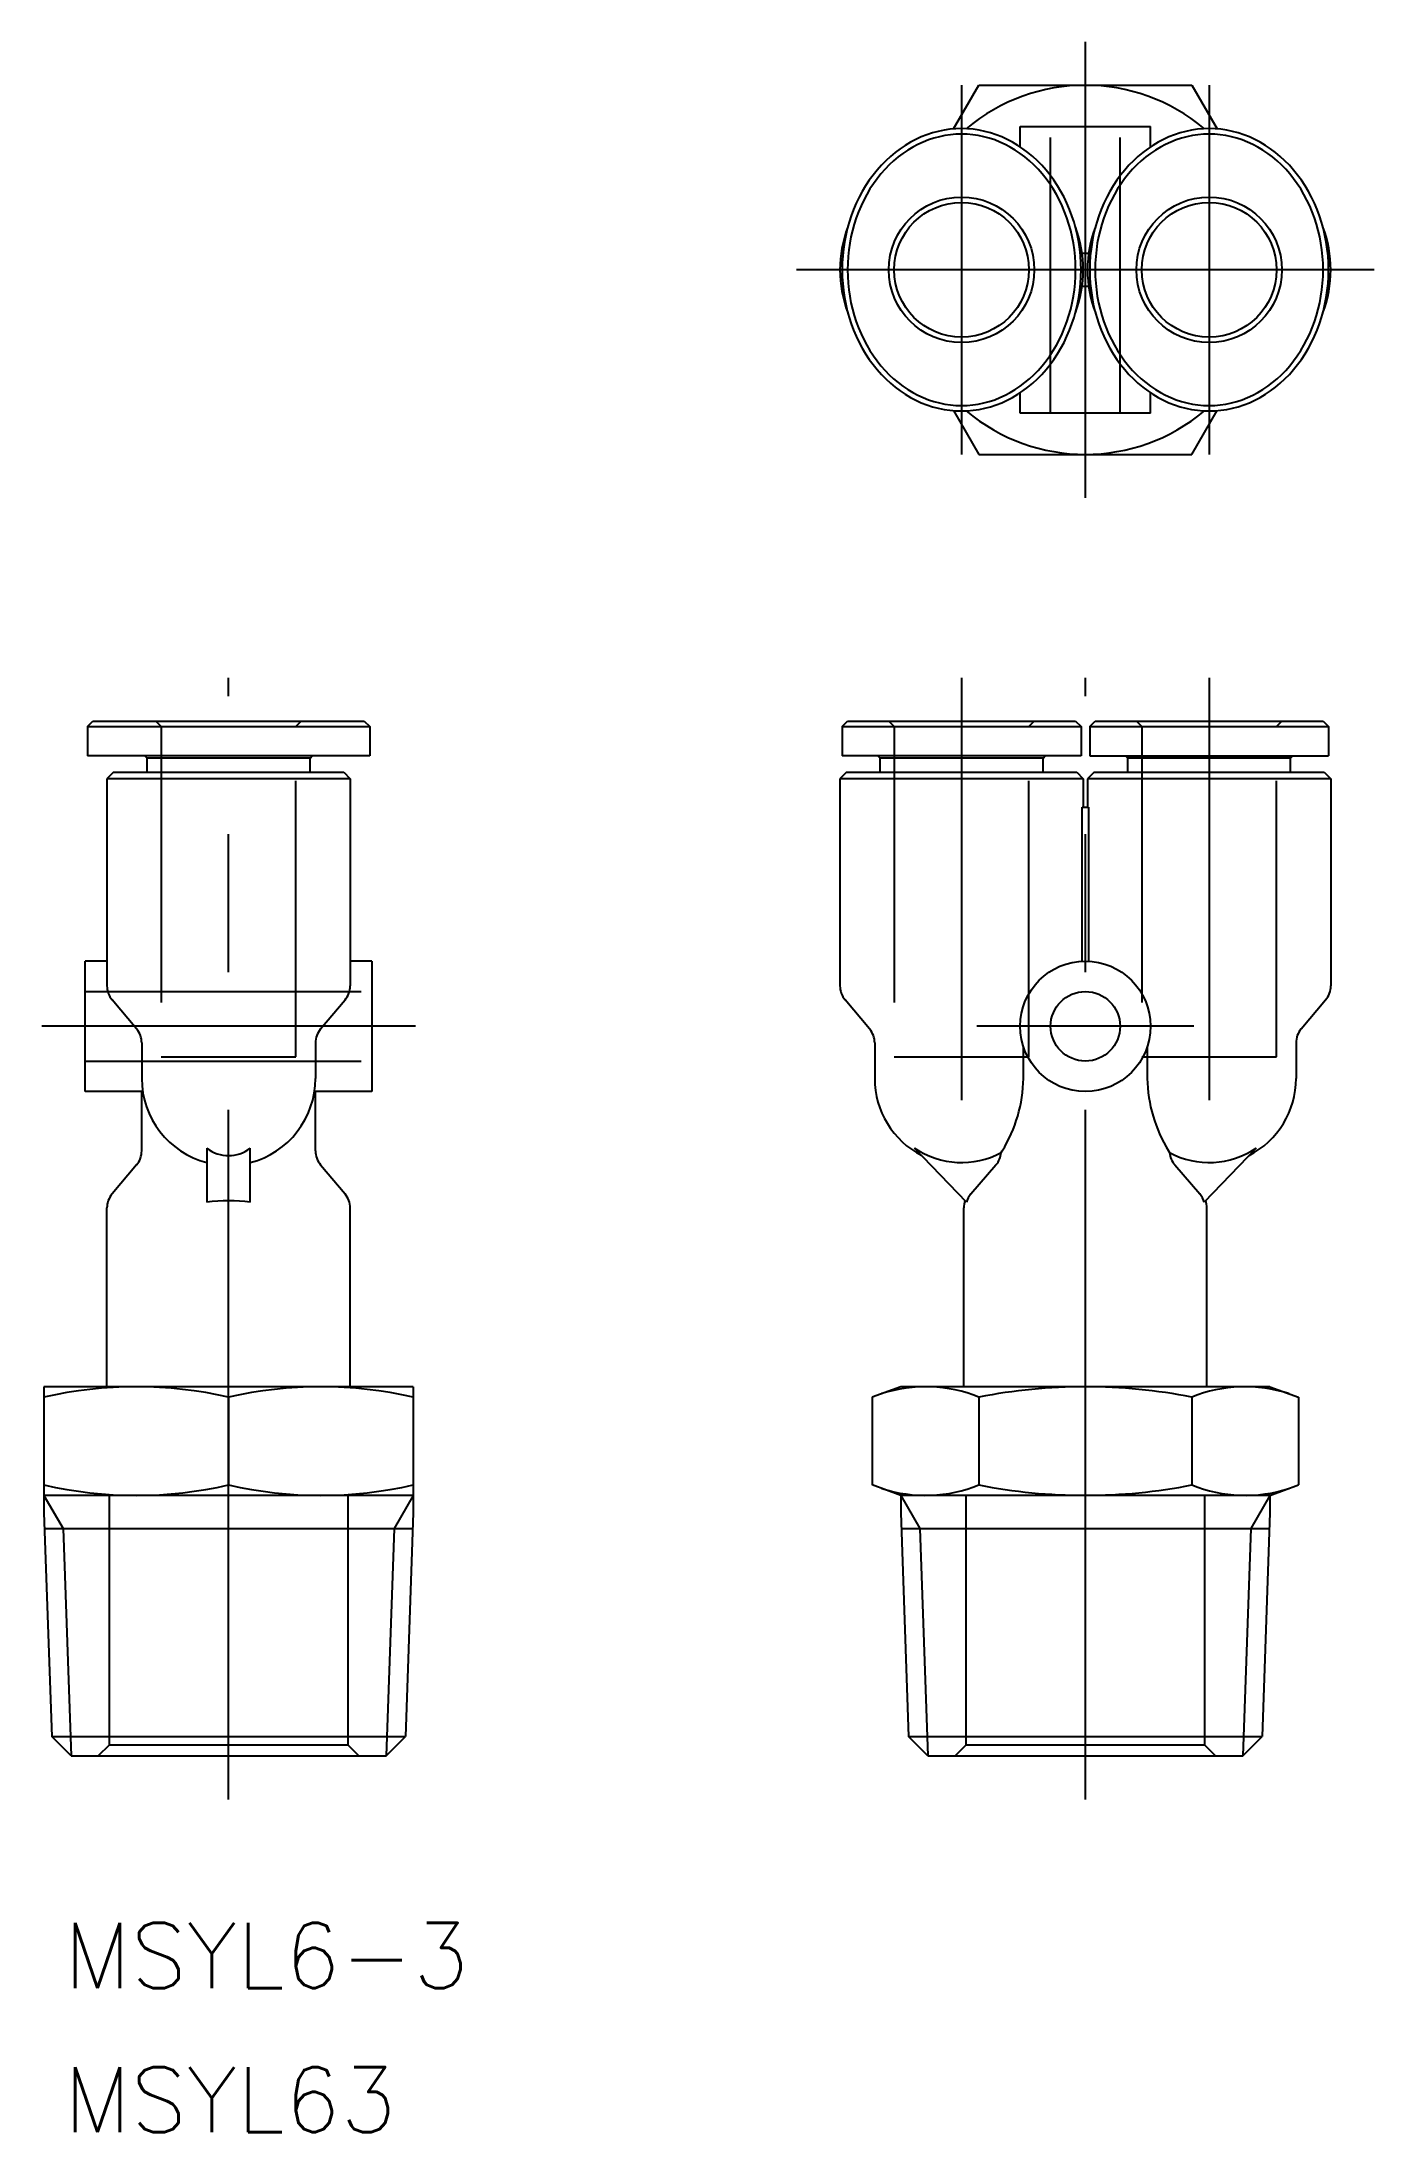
# Model space of a CAD drawing. Extents: x -48.1 to 13.3, y -17.3 to 78.9.
import ezdxf

# ---------------------------------------------------------------- set-up
doc = ezdxf.new("R2010")
doc.units = 0
doc.linetypes.add('CENTER', pattern=[50.8, 31.75, -6.35, 6.35, -6.35])
doc.linetypes.add('DASHED', pattern=[19.05, 12.7, -6.35])
doc.layers.get('0').update_dxf_attribs({"linetype": 'CONTINUOUS'})
doc.layers.add('CENTER', color=1, linetype='CENTER')
doc.styles.get("Standard").update_dxf_attribs({"font": 'txt.shx', "height": 3, "bigfont": 'bigfont.shx'})

msp = doc.modelspace()

# ---------------------------------------------------------------- linework, layer by layer
at = {"color": 7, "linetype": 'CONTINUOUS'}
for p, q in [((-6.071, 74.925), (-4.907, 76.94)), ((-4.907, 76.94), (4.907, 76.94)), ((4.907, 76.94), (6.071, 74.925)), ((-3, 75.04), (3, 75.04)), ((-3, 74.103), (-3, 75.04)), ((3, 74.103), (3, 75.04)), ((0.15, 69.19), (-0.15, 69.19)), ((-0.15, 67.69), (0.15, 67.69)), ((-3, 61.84), (-3, 62.777)), ((3, 61.84), (3, 62.777)), ((-6.071, 61.955), (-4.907, 59.94)), ((3, 61.84), (-3, 61.84)), ((4.907, 59.94), (6.071, 61.954)), ((-4.907, 59.94), (4.907, 59.94)), ((-45.953, 47.4), (-45.703, 47.65)), ((-45.953, 47.4), (-32.953, 47.4)), ((-45.953, 47.4), (-45.953, 46.05)), ((-45.703, 47.65), (-33.203, 47.65)), ((-33.203, 47.65), (-32.953, 47.4)), ((-32.953, 47.4), (-32.953, 46.05)), ((-11.2, 47.4), (-10.95, 47.65)), ((-11.2, 47.4), (-0.2, 47.4)), ((-11.2, 47.4), (-11.2, 46.05)), ((-10.95, 47.65), (-0.45, 47.65)), ((-0.45, 47.65), (-0.2, 47.4)), ((-0.2, 47.4), (-0.2, 46.05)), ((0.2, 47.4), (0.45, 47.65)), ((0.2, 47.4), (5.7, 47.4)), ((0.2, 47.4), (0.2, 46.05)), ((0.45, 47.65), (5.7, 47.65)), ((5.7, 47.65), (10.95, 47.65)), ((5.7, 47.4), (11.2, 47.4)), ((10.95, 47.65), (11.2, 47.4)), ((11.2, 47.4), (11.2, 46.05)), ((-32.953, 46.05), (-45.953, 46.05)), ((-44.753, 45.3), (-45.053, 45)), ((-44.753, 45.3), (-34.153, 45.3)), ((-43.203, 45.95), (-43.303, 46.05)), ((-43.203, 45.3), (-43.203, 45.95)), ((-35.703, 45.95), (-43.203, 45.95)), ((-35.703, 45.95), (-35.603, 46.05)), ((-35.703, 45.3), (-35.703, 45.95)), ((-34.153, 45.3), (-33.853, 45)), ((-11, 45.3), (-11.3, 45)), ((-0.2, 46.05), (-11.2, 46.05)), ((-11, 45.3), (-0.4, 45.3)), ((-9.45, 45.95), (-9.55, 46.05)), ((-1.95, 45.95), (-9.45, 45.95)), ((-9.45, 45.3), (-9.45, 45.95)), ((-1.95, 45.95), (-1.85, 46.05)), ((-1.95, 45.3), (-1.95, 45.95)), ((-0.4, 45.3), (-0.1, 45)), ((0.4, 45.3), (0.1, 45)), ((0.2, 46.05), (11.2, 46.05)), ((0.4, 45.3), (11, 45.3)), ((1.95, 45.95), (1.85, 46.05)), ((1.95, 45.3), (1.95, 45.95)), ((9.45, 45.95), (1.95, 45.95)), ((9.45, 45.95), (9.55, 46.05)), ((9.45, 45.3), (9.45, 45.95)), ((11, 45.3), (11.3, 45)), ((-33.853, 45), (-45.053, 45)), ((-45.053, 45), (-45.053, 35.465)), ((-33.853, 45), (-33.853, 35.465)), ((-0.1, 45), (-11.3, 45)), ((-11.3, 45), (-11.3, 35.465)), ((-0.1, 45), (-0.1, 43.7)), ((11.3, 45), (0.1, 45)), ((0.1, 45), (0.1, 43.7)), ((11.3, 45), (11.3, 35.465)), ((-0.15, 36.596), (-0.15, 43.7)), ((-0.15, 43.7), (0.15, 43.7)), ((0.15, 43.7), (0.15, 36.596)), ((-46.053, 30.6), (-46.053, 36.6)), ((-45.053, 36.6), (-46.053, 36.6)), ((-32.853, 36.6), (-33.853, 36.6)), ((-32.853, 36.6), (-32.853, 30.6)), ((-43.688, 33.479), (-44.818, 34.821)), ((-35.218, 33.479), (-34.088, 34.821)), ((-9.935, 33.479), (-11.065, 34.821)), ((9.935, 33.479), (11.065, 34.821)), ((-43.453, 32.835), (-43.453, 31.2)), ((-35.453, 32.835), (-35.453, 31.2)), ((-9.7, 32.835), (-9.7, 31.2)), ((9.7, 32.835), (9.7, 31.2)), ((-2.85, 32.5), (-2.843, 32.642)), ((-2.85, 31.2), (-2.85, 32.5)), ((2.843, 32.642), (2.85, 32.5)), ((2.85, 32.5), (2.85, 31.2)), ((-43.453, 30.6), (-46.053, 30.6)), ((-43.453, 30.6), (-43.415, 30.651)), ((-43.453, 27.865), (-43.453, 30.6)), ((-35.491, 30.651), (-35.453, 30.6)), ((-32.853, 30.6), (-35.453, 30.6)), ((-35.453, 27.865), (-35.453, 30.6)), ((-40.453, 27.987), (-40.453, 25.496)), ((-38.453, 25.496), (-38.453, 27.987)), ((-5.475, 25.496), (-7.863, 27.987)), ((7.863, 27.987), (5.475, 25.496)), ((-43.688, 27.221), (-44.818, 25.879)), ((-35.218, 27.221), (-34.088, 25.879)), ((-5.271, 25.879), (-4.115, 27.221)), ((-3.876, 27.783), (-3.826, 27.865)), ((3.826, 27.865), (3.876, 27.783)), ((4.115, 27.221), (5.271, 25.879)), ((-45.053, 17), (-45.053, 25.235)), ((-33.853, 17), (-33.853, 25.235)), ((-5.6, 17), (-5.6, 25.235)), ((5.6, 17), (5.6, 25.235)), ((-47.953, 17), (-47.953, 11.19)), ((-30.953, 17), (-47.953, 17)), ((-39.453, 16.521), (-39.453, 12.479)), ((-30.953, 17), (-30.953, 11.19)), ((-8.5, 17), (-9.815, 16.521)), ((-9.815, 16.521), (-9.815, 12.479)), ((8.5, 17), (-8.5, 17)), ((-4.907, 16.521), (-4.907, 12.479)), ((4.907, 16.521), (4.907, 12.479)), ((8.5, 17), (9.815, 16.521)), ((9.815, 16.521), (9.815, 12.479)), ((-30.953, 12), (-47.953, 12)), ((-8.5, 12), (-9.815, 12.479)), ((8.5, 12), (-8.5, 12)), ((-8.5, 12), (-8.5, 11.19)), ((8.5, 12), (9.815, 12.479)), ((8.5, 12), (8.5, 11.19)), ((-47.953, 11.19), (-47.593, 0.887)), ((-30.953, 11.19), (-31.313, 0.887)), ((-8.5, 11.19), (-8.14, 0.887)), ((8.5, 11.19), (8.14, 0.887)), ((-47.928, 10.474), (-30.978, 10.474)), ((-8.475, 10.474), (8.475, 10.474)), ((-46.706, 0), (-47.593, 0.887)), ((-47.593, 0.887), (-31.313, 0.887)), ((-32.2, 0), (-31.313, 0.887)), ((-8.14, 0.887), (8.14, 0.887)), ((-7.253, 0), (-8.14, 0.887)), ((7.253, 0), (8.14, 0.887)), ((-46.706, 0), (-32.2, 0)), ((-7.253, 0), (7.253, 0))]:
    msp.add_line(p, q, dxfattribs=at)
at = {"color": 3, "linetype": 'DASHED'}
for p, q in [((-1.6, 61.84), (-1.6, 75.04)), ((1.6, 61.84), (1.6, 75.04)), ((-42.803, 47.65), (-42.553, 47.4)), ((-42.553, 47.4), (-42.553, 32.2)), ((-36.353, 47.4), (-36.103, 47.65)), ((-36.353, 32.2), (-36.353, 47.4)), ((-9.05, 47.65), (-8.8, 47.4)), ((-8.8, 47.4), (-8.8, 32.2)), ((-2.6, 47.4), (-2.35, 47.65)), ((-2.6, 32.2), (-2.6, 47.4)), ((2.35, 47.65), (2.6, 47.4)), ((2.6, 47.4), (2.6, 32.2)), ((8.8, 47.4), (9.05, 47.65)), ((8.8, 32.2), (8.8, 47.4)), ((-46.053, 35.2), (-32.853, 35.2)), ((-46.053, 32), (-32.853, 32)), ((-42.553, 32.2), (-36.353, 32.2)), ((-8.8, 32.2), (-2.6, 32.2)), ((2.6, 32.2), (8.8, 32.2)), ((-44.953, 12), (-44.953, 0.5)), ((-33.953, 0.5), (-33.953, 12)), ((-5.5, 12), (-5.5, 0.5)), ((5.5, 0.5), (5.5, 12)), ((-44.953, 0.5), (-45.453, 0)), ((-33.953, 0.5), (-44.953, 0.5)), ((-33.453, 0), (-33.953, 0.5)), ((-5.5, 0.5), (-6, 0)), ((5.5, 0.5), (-5.5, 0.5)), ((6, 0), (5.5, 0.5))]:
    msp.add_line(p, q, dxfattribs=at)
at = {"color": 3, "linetype": 'CONTINUOUS'}
for p, q in [((-47.953, 12), (-47.072, 10.474)), ((-30.953, 12), (-31.834, 10.474)), ((-8.5, 12), (-7.619, 10.474)), ((8.5, 12), (7.619, 10.474)), ((-47.072, 10.474), (-46.706, 0)), ((-31.834, 10.474), (-32.2, 0)), ((-7.619, 10.474), (-7.253, 0)), ((7.619, 10.474), (7.253, 0))]:
    msp.add_line(p, q, dxfattribs=at)
at = {"color": 7, "linetype": 'CONTINUOUS'}
for points in [[(-5.7, 61.94, 0), (-5.43, 61.948, 0), (-5.161, 61.971, 0), (-4.893, 62.01, 0), (-4.627, 62.065, 0), (-4.364, 62.135, 0), (-4.103, 62.22, 0), (-3.847, 62.32, 0), (-3.595, 62.435, 0), (-3.348, 62.564, 0), (-3.107, 62.707, 0), (-2.872, 62.865, 0), (-2.644, 63.035, 0), (-2.424, 63.219, 0), (-2.211, 63.415, 0), (-2.006, 63.624, 0), (-1.811, 63.844, 0), (-1.625, 64.075, 0), (-1.448, 64.316, 0), (-1.282, 64.568, 0), (-1.127, 64.829, 0), (-0.982, 65.098, 0), (-0.849, 65.376, 0), (-0.728, 65.661, 0), (-0.619, 65.952, 0), (-0.521, 66.25, 0), (-0.437, 66.553, 0), (-0.365, 66.86, 0), (-0.306, 67.172, 0), (-0.259, 67.486, 0), (-0.226, 67.803, 0), (-0.207, 68.121, 0), (-0.2, 68.44, 0), (-0.207, 68.759, 0), (-0.226, 69.077, 0), (-0.259, 69.394, 0), (-0.306, 69.708, 0), (-0.365, 70.019, 0), (-0.437, 70.327, 0), (-0.521, 70.63, 0), (-0.619, 70.927, 0), (-0.728, 71.219, 0), (-0.849, 71.504, 0), (-0.982, 71.781, 0), (-1.127, 72.051, 0), (-1.282, 72.312, 0), (-1.448, 72.563, 0), (-1.625, 72.805, 0), (-1.811, 73.036, 0), (-2.006, 73.256, 0), (-2.211, 73.464, 0), (-2.424, 73.661, 0), (-2.644, 73.844, 0), (-2.872, 74.015, 0), (-3.107, 74.172, 0), (-3.348, 74.316, 0), (-3.595, 74.445, 0), (-3.847, 74.56, 0), (-4.103, 74.66, 0), (-4.364, 74.745, 0), (-4.627, 74.815, 0), (-4.893, 74.87, 0), (-5.161, 74.909, 0), (-5.43, 74.932, 0), (-5.7, 74.94, 0), (-5.97, 74.932, 0), (-6.239, 74.909, 0), (-6.507, 74.87, 0), (-6.773, 74.815, 0), (-7.036, 74.745, 0), (-7.297, 74.66, 0), (-7.553, 74.56, 0), (-7.805, 74.445, 0), (-8.052, 74.316, 0), (-8.293, 74.172, 0), (-8.528, 74.015, 0), (-8.756, 73.844, 0), (-8.976, 73.661, 0), (-9.189, 73.464, 0), (-9.394, 73.256, 0), (-9.589, 73.036, 0), (-9.775, 72.805, 0), (-9.952, 72.563, 0), (-10.118, 72.312, 0), (-10.273, 72.051, 0), (-10.418, 71.781, 0), (-10.551, 71.504, 0), (-10.672, 71.219, 0), (-10.781, 70.927, 0), (-10.879, 70.63, 0), (-10.963, 70.327, 0), (-11.035, 70.019, 0), (-11.094, 69.708, 0), (-11.14, 69.394, 0), (-11.174, 69.077, 0), (-11.193, 68.759, 0), (-11.2, 68.44, 0), (-11.193, 68.121, 0), (-11.174, 67.803, 0), (-11.14, 67.486, 0), (-11.094, 67.172, 0), (-11.035, 66.86, 0), (-10.963, 66.553, 0), (-10.879, 66.25, 0), (-10.781, 65.952, 0), (-10.672, 65.661, 0), (-10.551, 65.376, 0), (-10.418, 65.098, 0), (-10.273, 64.829, 0), (-10.118, 64.568, 0), (-9.952, 64.316, 0), (-9.775, 64.075, 0), (-9.589, 63.844, 0), (-9.394, 63.624, 0), (-9.189, 63.415, 0), (-8.976, 63.219, 0), (-8.756, 63.035, 0), (-8.528, 62.865, 0), (-8.293, 62.707, 0), (-8.052, 62.564, 0), (-7.805, 62.435, 0), (-7.553, 62.32, 0), (-7.297, 62.22, 0), (-7.036, 62.135, 0), (-6.773, 62.065, 0), (-6.507, 62.01, 0), (-6.239, 61.971, 0), (-5.97, 61.948, 0), (-5.7, 61.94, 0)], [(-5.7, 62.19, 0), (-5.442, 62.197, 0), (-5.185, 62.22, 0), (-4.93, 62.258, 0), (-4.676, 62.31, 0), (-4.424, 62.377, 0), (-4.176, 62.459, 0), (-3.931, 62.555, 0), (-3.691, 62.666, 0), (-3.455, 62.79, 0), (-3.225, 62.928, 0), (-3.001, 63.079, 0), (-2.783, 63.243, 0), (-2.573, 63.42, 0), (-2.369, 63.608, 0), (-2.174, 63.809, 0), (-1.988, 64.02, 0), (-1.81, 64.243, 0), (-1.642, 64.475, 0), (-1.483, 64.717, 0), (-1.335, 64.968, 0), (-1.197, 65.227, 0), (-1.07, 65.494, 0), (-0.954, 65.768, 0), (-0.85, 66.048, 0), (-0.757, 66.334, 0), (-0.676, 66.626, 0), (-0.607, 66.921, 0), (-0.551, 67.221, 0), (-0.507, 67.523, 0), (-0.475, 67.827, 0), (-0.456, 68.133, 0), (-0.45, 68.44, 0), (-0.456, 68.746, 0), (-0.475, 69.052, 0), (-0.507, 69.357, 0), (-0.551, 69.659, 0), (-0.607, 69.959, 0), (-0.676, 70.254, 0), (-0.757, 70.545, 0), (-0.85, 70.832, 0), (-0.954, 71.112, 0), (-1.07, 71.386, 0), (-1.197, 71.653, 0), (-1.335, 71.912, 0), (-1.483, 72.163, 0), (-1.642, 72.405, 0), (-1.81, 72.637, 0), (-1.988, 72.859, 0), (-2.174, 73.071, 0), (-2.369, 73.271, 0), (-2.573, 73.46, 0), (-2.783, 73.636, 0), (-3.001, 73.801, 0), (-3.225, 73.952, 0), (-3.455, 74.09, 0), (-3.691, 74.214, 0), (-3.931, 74.325, 0), (-4.176, 74.421, 0), (-4.424, 74.502, 0), (-4.676, 74.57, 0), (-4.93, 74.622, 0), (-5.185, 74.66, 0), (-5.442, 74.682, 0), (-5.7, 74.69, 0), (-5.958, 74.682, 0), (-6.215, 74.66, 0), (-6.47, 74.622, 0), (-6.724, 74.57, 0), (-6.976, 74.502, 0), (-7.224, 74.421, 0), (-7.469, 74.325, 0), (-7.709, 74.214, 0), (-7.945, 74.09, 0), (-8.175, 73.952, 0), (-8.399, 73.801, 0), (-8.617, 73.636, 0), (-8.827, 73.46, 0), (-9.031, 73.271, 0), (-9.226, 73.071, 0), (-9.412, 72.859, 0), (-9.59, 72.637, 0), (-9.758, 72.405, 0), (-9.917, 72.163, 0), (-10.065, 71.912, 0), (-10.203, 71.653, 0), (-10.33, 71.386, 0), (-10.446, 71.112, 0), (-10.55, 70.832, 0), (-10.643, 70.545, 0), (-10.724, 70.254, 0), (-10.793, 69.958, 0), (-10.849, 69.659, 0), (-10.893, 69.357, 0), (-10.925, 69.052, 0), (-10.944, 68.746, 0), (-10.95, 68.44, 0), (-10.944, 68.133, 0), (-10.925, 67.827, 0), (-10.893, 67.523, 0), (-10.849, 67.221, 0), (-10.793, 66.921, 0), (-10.724, 66.626, 0), (-10.643, 66.334, 0), (-10.55, 66.048, 0), (-10.446, 65.768, 0), (-10.33, 65.494, 0), (-10.203, 65.227, 0), (-10.065, 64.968, 0), (-9.917, 64.717, 0), (-9.758, 64.475, 0), (-9.59, 64.243, 0), (-9.412, 64.02, 0), (-9.226, 63.809, 0), (-9.031, 63.608, 0), (-8.827, 63.42, 0), (-8.617, 63.243, 0), (-8.399, 63.079, 0), (-8.175, 62.928, 0), (-7.945, 62.79, 0), (-7.709, 62.666, 0), (-7.469, 62.555, 0), (-7.224, 62.459, 0), (-6.976, 62.377, 0), (-6.724, 62.31, 0), (-6.47, 62.258, 0), (-6.215, 62.22, 0), (-5.958, 62.197, 0), (-5.7, 62.19, 0)], [(5.7, 61.94, 0), (5.97, 61.948, 0), (6.239, 61.971, 0), (6.507, 62.01, 0), (6.773, 62.065, 0), (7.036, 62.135, 0), (7.297, 62.22, 0), (7.553, 62.32, 0), (7.805, 62.435, 0), (8.052, 62.564, 0), (8.293, 62.707, 0), (8.528, 62.865, 0), (8.756, 63.035, 0), (8.976, 63.219, 0), (9.189, 63.415, 0), (9.394, 63.624, 0), (9.589, 63.844, 0), (9.775, 64.075, 0), (9.952, 64.316, 0), (10.118, 64.568, 0), (10.273, 64.829, 0), (10.418, 65.098, 0), (10.551, 65.376, 0), (10.672, 65.661, 0), (10.781, 65.952, 0), (10.879, 66.25, 0), (10.963, 66.553, 0), (11.035, 66.86, 0), (11.094, 67.172, 0), (11.14, 67.486, 0), (11.174, 67.803, 0), (11.193, 68.121, 0), (11.2, 68.44, 0), (11.193, 68.759, 0), (11.174, 69.077, 0), (11.14, 69.394, 0), (11.094, 69.708, 0), (11.035, 70.019, 0), (10.963, 70.327, 0), (10.879, 70.63, 0), (10.781, 70.927, 0), (10.672, 71.219, 0), (10.551, 71.504, 0), (10.418, 71.781, 0), (10.273, 72.051, 0), (10.118, 72.312, 0), (9.952, 72.563, 0), (9.775, 72.805, 0), (9.589, 73.036, 0), (9.394, 73.256, 0), (9.189, 73.464, 0), (8.976, 73.661, 0), (8.756, 73.844, 0), (8.528, 74.015, 0), (8.293, 74.172, 0), (8.052, 74.316, 0), (7.805, 74.445, 0), (7.553, 74.56, 0), (7.297, 74.66, 0), (7.036, 74.745, 0), (6.773, 74.815, 0), (6.507, 74.87, 0), (6.239, 74.909, 0), (5.97, 74.932, 0), (5.7, 74.94, 0), (5.43, 74.932, 0), (5.161, 74.909, 0), (4.893, 74.87, 0), (4.627, 74.815, 0), (4.364, 74.745, 0), (4.103, 74.66, 0), (3.847, 74.56, 0), (3.595, 74.445, 0), (3.348, 74.316, 0), (3.107, 74.172, 0), (2.872, 74.015, 0), (2.644, 73.844, 0), (2.424, 73.661, 0), (2.211, 73.464, 0), (2.006, 73.256, 0), (1.811, 73.036, 0), (1.625, 72.805, 0), (1.448, 72.563, 0), (1.282, 72.312, 0), (1.127, 72.051, 0), (0.982, 71.781, 0), (0.849, 71.504, 0), (0.728, 71.219, 0), (0.619, 70.927, 0), (0.522, 70.63, 0), (0.437, 70.327, 0), (0.365, 70.019, 0), (0.306, 69.708, 0), (0.26, 69.394, 0), (0.226, 69.077, 0), (0.207, 68.759, 0), (0.2, 68.44, 0), (0.207, 68.121, 0), (0.226, 67.803, 0), (0.26, 67.486, 0), (0.306, 67.172, 0), (0.365, 66.86, 0), (0.437, 66.553, 0), (0.522, 66.25, 0), (0.619, 65.952, 0), (0.728, 65.661, 0), (0.849, 65.376, 0), (0.982, 65.098, 0), (1.127, 64.829, 0), (1.282, 64.568, 0), (1.448, 64.316, 0), (1.625, 64.075, 0), (1.811, 63.844, 0), (2.006, 63.624, 0), (2.211, 63.415, 0), (2.424, 63.219, 0), (2.644, 63.035, 0), (2.872, 62.865, 0), (3.107, 62.707, 0), (3.348, 62.564, 0), (3.595, 62.435, 0), (3.847, 62.32, 0), (4.103, 62.22, 0), (4.364, 62.135, 0), (4.627, 62.065, 0), (4.893, 62.01, 0), (5.161, 61.971, 0), (5.43, 61.948, 0), (5.7, 61.94, 0)], [(5.7, 62.19, 0), (5.958, 62.197, 0), (6.215, 62.22, 0), (6.47, 62.258, 0), (6.724, 62.31, 0), (6.976, 62.377, 0), (7.224, 62.459, 0), (7.469, 62.555, 0), (7.709, 62.666, 0), (7.945, 62.79, 0), (8.175, 62.928, 0), (8.399, 63.079, 0), (8.617, 63.243, 0), (8.827, 63.42, 0), (9.031, 63.608, 0), (9.226, 63.809, 0), (9.412, 64.02, 0), (9.59, 64.243, 0), (9.758, 64.475, 0), (9.917, 64.717, 0), (10.065, 64.968, 0), (10.203, 65.227, 0), (10.33, 65.494, 0), (10.446, 65.768, 0), (10.55, 66.048, 0), (10.643, 66.334, 0), (10.724, 66.626, 0), (10.793, 66.921, 0), (10.849, 67.221, 0), (10.893, 67.523, 0), (10.925, 67.827, 0), (10.944, 68.133, 0), (10.95, 68.44, 0), (10.944, 68.746, 0), (10.925, 69.052, 0), (10.893, 69.357, 0), (10.849, 69.659, 0), (10.793, 69.958, 0), (10.724, 70.254, 0), (10.643, 70.545, 0), (10.55, 70.832, 0), (10.446, 71.112, 0), (10.33, 71.386, 0), (10.203, 71.653, 0), (10.065, 71.912, 0), (9.917, 72.163, 0), (9.758, 72.405, 0), (9.59, 72.637, 0), (9.412, 72.859, 0), (9.226, 73.071, 0), (9.031, 73.271, 0), (8.827, 73.46, 0), (8.617, 73.636, 0), (8.399, 73.801, 0), (8.175, 73.952, 0), (7.945, 74.09, 0), (7.709, 74.214, 0), (7.469, 74.325, 0), (7.224, 74.421, 0), (6.976, 74.502, 0), (6.724, 74.57, 0), (6.47, 74.622, 0), (6.215, 74.66, 0), (5.958, 74.682, 0), (5.7, 74.69, 0), (5.442, 74.682, 0), (5.185, 74.66, 0), (4.93, 74.622, 0), (4.676, 74.57, 0), (4.424, 74.502, 0), (4.176, 74.421, 0), (3.931, 74.325, 0), (3.691, 74.214, 0), (3.455, 74.09, 0), (3.225, 73.952, 0), (3.001, 73.801, 0), (2.783, 73.636, 0), (2.573, 73.46, 0), (2.369, 73.271, 0), (2.174, 73.071, 0), (1.988, 72.859, 0), (1.81, 72.637, 0), (1.642, 72.405, 0), (1.483, 72.163, 0), (1.335, 71.912, 0), (1.197, 71.653, 0), (1.07, 71.386, 0), (0.954, 71.112, 0), (0.85, 70.832, 0), (0.757, 70.545, 0), (0.676, 70.254, 0), (0.607, 69.958, 0), (0.551, 69.659, 0), (0.507, 69.357, 0), (0.475, 69.052, 0), (0.456, 68.746, 0), (0.45, 68.44, 0), (0.456, 68.133, 0), (0.475, 67.827, 0), (0.507, 67.523, 0), (0.551, 67.221, 0), (0.607, 66.921, 0), (0.676, 66.626, 0), (0.757, 66.334, 0), (0.85, 66.048, 0), (0.954, 65.768, 0), (1.07, 65.494, 0), (1.197, 65.227, 0), (1.335, 64.968, 0), (1.483, 64.717, 0), (1.642, 64.475, 0), (1.81, 64.243, 0), (1.988, 64.02, 0), (2.174, 63.809, 0), (2.369, 63.608, 0), (2.573, 63.42, 0), (2.783, 63.243, 0), (3.001, 63.079, 0), (3.225, 62.928, 0), (3.455, 62.79, 0), (3.691, 62.666, 0), (3.931, 62.555, 0), (4.176, 62.459, 0), (4.424, 62.377, 0), (4.676, 62.31, 0), (4.93, 62.258, 0), (5.185, 62.22, 0), (5.442, 62.197, 0), (5.7, 62.19, 0)]]:
    msp.add_polyline3d(points, dxfattribs=at)
for centre, radius in [((-5.7, 68.44), 3.35), ((-5.7, 68.44), 3.1), ((5.7, 68.44), 3.35), ((5.7, 68.44), 3.1), ((0, 33.6), 3), ((0, 33.6), 1.6)]:
    msp.add_circle(centre, radius, dxfattribs=at)
for centre, radius, start, end in [((0, 68.44), 8.5, 49.82795, 130.17198), ((-5.7, 68.44), 5.6, 159.32801, 200.67199), ((-5.7, 68.44), 5.6, 339.32801, 20.67199), ((5.7, 68.44), 5.6, 159.32804, 200.65856), ((5.7, 68.44), 5.6, 339.32801, 20.67199), ((0, 68.44), 8.5, 229.82802, 310.17199), ((-44.053, 35.465), 1, 180, 220.10091), ((-34.853, 35.465), 1, 319.89909, 0), ((-10.3, 35.465), 1, 180, 220.10091), ((10.3, 35.465), 1, 319.89909, 0), ((-44.453, 32.835), 1, 0, 40.10091), ((-34.453, 32.835), 1, 139.89909, 180), ((-10.7, 32.835), 1, 0, 40.10091), ((10.7, 32.835), 1, 139.89909, 180), ((-39.453, 31.2), 4, 180, 255.52249), ((-39.453, 31.2), 4, 284.47751, 0), ((-5.7, 31.2), 4, 180, 242.67758), ((-9.49, 31.332), 6.641, 328.527, 358.85967), ((9.49, 31.332), 6.641, 181.14033, 211.473), ((5.7, 31.2), 4, 297.32242, 0), ((-39.453, 29.284), 1.638, 232.36883, 307.63117), ((-5.7, 31.201), 3.874, 236.06278, 298.07763), ((5.7, 31.201), 3.874, 241.92237, 303.93722), ((-44.453, 27.865), 1, 319.89909, 0), ((-34.453, 27.865), 1, 180, 220.10091), ((-4.862, 27.871), 0.99, 318.97009, 354.91836), ((4.862, 27.871), 0.99, 185.08164, 221.02991), ((-44.053, 25.235), 1, 139.89909, 180), ((-39.453, 18.528), 7.039, 81.83275, 98.16725), ((-34.853, 25.235), 1, 0, 40.10091), ((-4.6, 25.235), 1, 160.61565, 180), ((-4.515, 25.231), 0.996, 139.39936, 164.59415), ((4.515, 25.231), 0.996, 15.40585, 40.60064), ((4.6, 25.235), 1, 0, 19.38435), ((-43.703, -2.109), 19.109, 77.14966, 102.85034), ((-35.203, -2.109), 19.109, 77.14966, 102.85034), ((-7.361, 10.471), 6.529, 67.92595, 107.92595), ((0, -8.399), 25.399, 78.85963, 101.14037), ((7.361, 10.471), 6.529, 72.07405, 112.07405), ((-43.703, 31.111), 19.111, 257.15017, 282.86203), ((-35.199, 31.073), 19.073, 257.12509, 282.86269), ((-7.361, 18.529), 6.529, 252.07405, 292.07405), ((0, 37.399), 25.399, 258.85963, 281.14037), ((7.361, 18.529), 6.529, 247.92595, 287.92595)]:
    msp.add_arc(centre, radius, start, end, dxfattribs=at)
at = {"layer": 'CENTER', "color": 1, "linetype": 'CENTER'}
for p, q in [((0, 57.94), (0, 78.94)), ((-5.7, 76.94), (-5.7, 59.94)), ((5.7, 76.94), (5.7, 59.94)), ((13.3, 68.44), (-13.3, 68.44)), ((-39.453, -2), (-39.453, 49.65)), ((-5.7, 49.65), (-5.7, 30.2)), ((0, -2), (0, 49.65)), ((5.7, 49.65), (5.7, 30.2)), ((-30.853, 33.6), (-48.053, 33.6)), ((5, 33.6), (-5, 33.6))]:
    msp.add_line(p, q, dxfattribs=at)

# ---------------------------------------------------------------- texts
at = {"color": 7, "linetype": 'CONTINUOUS'}
for s, p in [('MSYL6-3', (-47.034, -10.69)), ('MSYL63', (-47.034, -17.329))]:
    msp.add_text(s, height=3, dxfattribs=at).set_placement(p)

doc.saveas('drawing.dxf')
